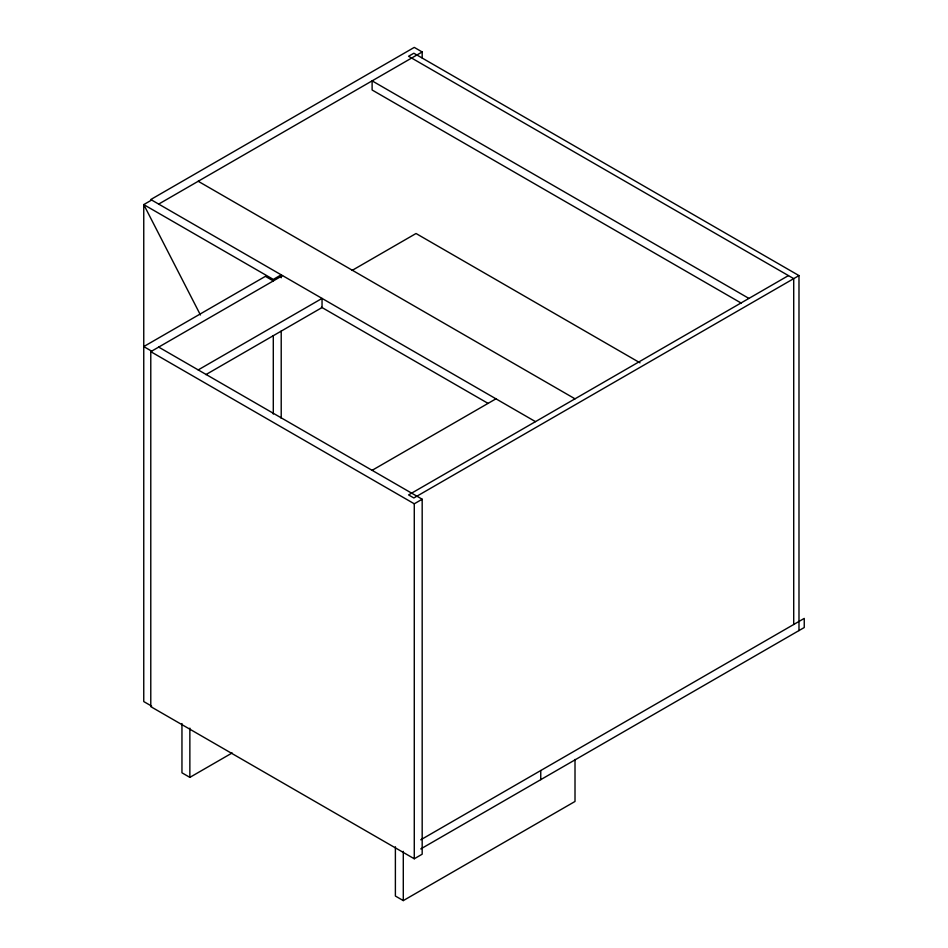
<?xml version="1.0" encoding="UTF-8"?>
<svg xmlns="http://www.w3.org/2000/svg" width="948" height="948" viewBox="0 0 948 948"><rect width="100%" height="100%" fill="white"/><g stroke="black" fill="none" stroke-linecap="round" stroke-linejoin="round"><path stroke-width="1.42" d="M151.656 200.04L143.752 204.602L143.752 701.567L151.656 706.13M158.683 204.093L422.18 51.962L422.18 57.875M158.683 347.098L422.18 499.229L422.18 854.195L414.276 858.77L150.779 706.639L150.779 351.661L282.528 275.595M352.111 270.417L416.03 233.504L639.995 362.811M198.203 369.91L322.047 298.419L322.047 307.543L205.87 374.626M372.114 470.327L495.958 398.824M788.44 275.595L408.564 494.915L413.838 497.961L798.986 275.595L798.986 630.574M150.779 351.661L414.276 503.791L422.18 499.229M181.957 723.549L181.957 772.81L189.861 777.372L232.153 752.961M420.758 839.81L804.248 618.404L804.248 627.529L420.758 848.934M395.387 846.777L395.387 896.038L403.291 900.6L575.009 801.463L575.009 759.443M422.18 51.962L414.276 47.4L150.779 199.53L535.478 421.635M798.986 275.595L413.838 53.23L408.564 56.276L793.713 278.641L793.713 624.483M748.92 298.419L372.114 80.864L372.114 90.001L741.229 303.099M198.203 181.269L575.009 398.824M321.443 307.199L488.066 403.386M273.297 280.916L265.393 276.354L143.752 346.589L151.656 351.151M200.431 314.973L143.752 204.602L273.297 279.399L281.212 274.837L281.212 277.788M540.751 770.523L540.751 779.659M414.276 503.791L414.276 858.77M403.291 851.34L403.291 900.6M281.212 331.042L281.212 418.305M273.297 335.604L273.297 414.039M189.861 728.111L189.861 777.372"/></g></svg>
